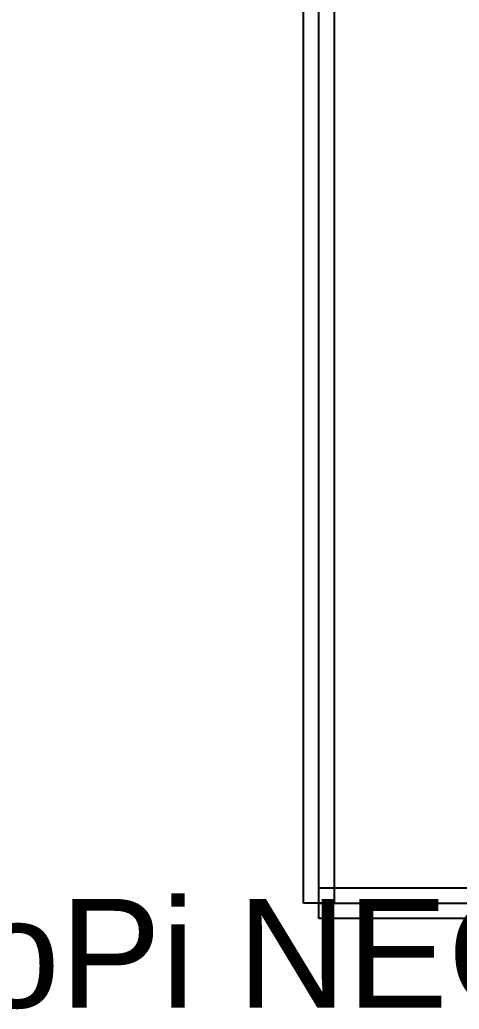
# Model space of a CAD drawing. Header units: millimetres. Extents: x -2.6 to 51, y -0.9 to 44.6.
# Drawn here: x 21.54 to 24.42, y 16.8 to 23.28 of the extents above; entities that cross this region are included whole.
import ezdxf

# ---------------------------------------------------------------- set-up
doc = ezdxf.new("R2010")
doc.units = ezdxf.units.MM
doc.header["$MEASUREMENT"] = 0
doc.layers.add('SILK-BOT', color=5, linetype='Continuous')
doc.layers.add('SILK-TOP', color=12, linetype='Continuous')

msp = doc.modelspace()

# ---------------------------------------------------------------- linework, layer by layer
at = {"layer": 'SILK-TOP'}
for p, q in [((23.3996, 17.499), (23.3996, 33.501)), ((23.5, 17.499), (23.5, 33.501)), ((23.6004, 33.501), (23.6004, 17.499)), ((23.5, 17.3986), (23.5, 17.5994)), ((23.5, 17.5994), (44.8919, 17.5994)), ((23.6004, 17.499), (23.3996, 17.499)), ((23.5, 17.499), (44.8919, 17.499)), ((44.8919, 17.3986), (23.5, 17.3986))]:
    msp.add_line(p, q, dxfattribs=at)

# ---------------------------------------------------------------- texts
at = {"layer": 'SILK-BOT', "insert": (19.431, 16.8046), "char_height": 0.7112, "width": 8.941412, "attachment_point": 7, "line_spacing_factor": 0.963855}
msp.add_mtext('\\fArial;NanoPi NEO V1.31', dxfattribs=at)

doc.saveas('drawing.dxf')
